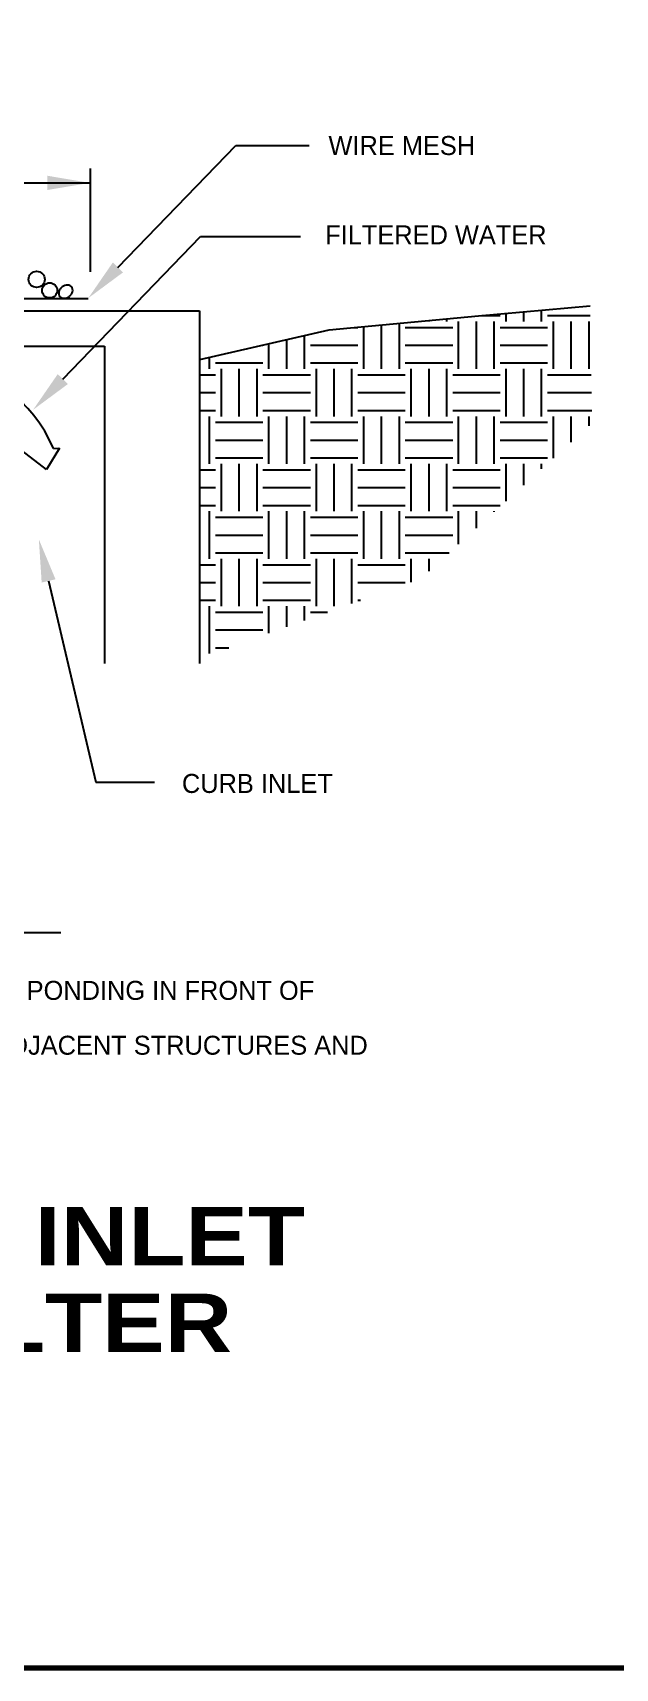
# Paper-space layout 'ESC' of a CAD drawing. Header units: feet, sheet in inches. Extents: x -1.2 to 33.8, y 0.1 to 22.9.
# Drawn here: x 29.27 to 31.07, y 0.08 to 5.11 of the extents above; entities that cross this region are included whole.
import ezdxf
from ezdxf.enums import TextEntityAlignment as Align

# ---------------------------------------------------------------- set-up
doc = ezdxf.new("R2010")
doc.units = ezdxf.units.FT
doc.header["$MEASUREMENT"] = 0
doc.layers.add('Border', color=118, linetype='Continuous', lineweight=70)
doc.layers.add('TBLK', color=7, linetype='Continuous')
doc.styles.add('LEROY', font='leroy.shx')
doc.styles.add('ROMAND', font='ariblk.ttf')

# ---------------------------------------------------------------- blocks, each defined once
blk = doc.blocks.new('ESC DET')
at = {"layer": 'TBLK'}
for p, q in [((31.1887, 4.8952), (31.5514, 5.2704)), ((31.5514, 5.2704), (31.7771, 5.2704)), ((31.103, 5.1992), (31.103, 4.8812)), ((30.4439, 5.1552), (31.103, 5.1552)), ((31.0191, 4.5519), (31.4427, 4.99)), ((31.4427, 4.99), (31.7508, 4.99)), ((31.0973, 4.799), (30.4703, 4.799)), ((30.4699, 4.7621), (31.4393, 4.7621)), ((31.4393, 4.7621), (31.4393, 3.6771)), ((31.8386, 4.7035), (32.2981, 4.7464)), ((32.1459, 4.729), (32.1459, 4.7322)), ((32.2006, 4.729), (32.2006, 4.7373)), ((32.2371, 4.5831), (32.2371, 4.729)), ((32.2918, 4.5831), (32.2918, 4.729)), ((32.2981, 4.7464), (32.6413, 4.777)), ((32.3082, 4.7473), (32.3648, 4.7473)), ((32.3465, 4.5831), (32.3465, 4.729)), ((32.383, 4.729), (32.383, 4.754)), ((32.4378, 4.729), (32.4378, 4.7588)), ((32.4925, 4.729), (32.4925, 4.7637)), ((32.5107, 4.7473), (32.6418, 4.7473)), ((32.529, 4.5831), (32.529, 4.729)), ((32.5837, 4.5831), (32.5837, 4.729)), ((32.6384, 4.5831), (32.6384, 4.729)), ((31.4405, 4.6117), (31.8386, 4.7035)), ((31.7627, 4.5831), (31.7627, 4.686)), ((31.9169, 4.7108), (31.9269, 4.7108)), ((31.9452, 4.5831), (31.9452, 4.7134)), ((31.9999, 4.5831), (31.9999, 4.7186)), ((32.0546, 4.5831), (32.0546, 4.7237)), ((32.0729, 4.7108), (32.2188, 4.7108)), ((32.3648, 4.7108), (32.5107, 4.7108)), ((30.442, 4.6526), (31.1474, 4.6526)), ((31.1474, 4.6526), (31.1474, 3.6771)), ((31.6329, 4.6561), (31.635, 4.6561)), ((31.6533, 4.5831), (31.6533, 4.6608)), ((31.708, 4.5831), (31.708, 4.6734)), ((31.781, 4.6561), (31.9269, 4.6561)), ((32.0729, 4.6561), (32.2188, 4.6561)), ((32.3648, 4.6561), (32.5107, 4.6561)), ((31.4708, 4.5831), (31.4708, 4.6187)), ((31.4891, 4.6013), (31.635, 4.6013)), ((31.5073, 4.4371), (31.5073, 4.5831)), ((31.562, 4.4371), (31.562, 4.5831)), ((31.6168, 4.4371), (31.6168, 4.5831)), ((31.781, 4.6013), (31.9269, 4.6013)), ((31.7992, 4.4371), (31.7992, 4.5831)), ((31.8539, 4.4371), (31.8539, 4.5831)), ((31.9087, 4.4371), (31.9087, 4.5831)), ((32.0729, 4.6013), (32.2188, 4.6013)), ((32.0911, 4.4371), (32.0911, 4.5831)), ((32.1459, 4.4371), (32.1459, 4.5831)), ((32.2006, 4.4371), (32.2006, 4.5831)), ((32.3648, 4.6013), (32.5107, 4.6013)), ((32.383, 4.4371), (32.383, 4.5831)), ((32.4378, 4.4371), (32.4378, 4.5831)), ((32.4925, 4.4371), (32.4925, 4.5831)), ((31.4405, 4.5649), (31.4891, 4.5649)), ((31.635, 4.5649), (31.781, 4.5649)), ((31.9269, 4.5649), (32.0729, 4.5649)), ((32.2188, 4.5649), (32.3648, 4.5649)), ((32.5107, 4.5649), (32.6449, 4.5649)), ((31.4405, 4.5101), (31.4891, 4.5101)), ((31.635, 4.5101), (31.781, 4.5101)), ((31.9269, 4.5101), (32.0729, 4.5101)), ((32.2188, 4.5101), (32.3648, 4.5101)), ((32.5107, 4.5101), (32.6458, 4.5101)), ((31.4405, 4.4554), (31.4891, 4.4554)), ((31.4708, 4.2912), (31.4708, 4.4371)), ((31.635, 4.4554), (31.781, 4.4554)), ((31.6533, 4.2912), (31.6533, 4.4371)), ((31.708, 4.2912), (31.708, 4.4371)), ((31.7627, 4.2912), (31.7627, 4.4371)), ((31.9269, 4.4554), (32.0729, 4.4554)), ((31.9452, 4.2912), (31.9452, 4.4371)), ((31.9999, 4.2912), (31.9999, 4.4371)), ((32.0546, 4.2912), (32.0546, 4.4371)), ((32.2188, 4.4554), (32.3648, 4.4554)), ((32.2371, 4.2912), (32.2371, 4.4371)), ((32.2918, 4.2912), (32.2918, 4.4371)), ((32.3465, 4.2912), (32.3465, 4.4371)), ((32.5107, 4.4554), (32.6467, 4.4554)), ((32.529, 4.3085), (32.529, 4.4371)), ((32.5837, 4.3581), (32.5837, 4.4371)), ((32.6384, 4.4077), (32.6384, 4.4371)), ((31.4891, 4.4189), (31.635, 4.4189)), ((31.781, 4.4189), (31.9269, 4.4189)), ((32.0729, 4.4189), (32.2188, 4.4189)), ((32.3648, 4.4189), (32.5107, 4.4189)), ((30.9687, 4.2736), (30.8929, 4.332)), ((31.0093, 4.3397), (30.9687, 4.2736)), ((30.9901, 4.3384), (31.0093, 4.3397)), ((31.4891, 4.3642), (31.635, 4.3642)), ((31.781, 4.3642), (31.9269, 4.3642)), ((32.0729, 4.3642), (32.2188, 4.3642)), ((32.3648, 4.3642), (32.5107, 4.3642)), ((31.4891, 4.3094), (31.635, 4.3094)), ((31.5073, 4.1452), (31.5073, 4.2912)), ((31.562, 4.1452), (31.562, 4.2912)), ((31.6168, 4.1452), (31.6168, 4.2912)), ((31.781, 4.3094), (31.9269, 4.3094)), ((31.7992, 4.1452), (31.7992, 4.2912)), ((31.8539, 4.1452), (31.8539, 4.2912)), ((31.9087, 4.1452), (31.9087, 4.2912)), ((32.0729, 4.3094), (32.2188, 4.3094)), ((32.0911, 4.1452), (32.0911, 4.2912)), ((32.1459, 4.1452), (32.1459, 4.2912)), ((32.2006, 4.1452), (32.2006, 4.2912)), ((32.3648, 4.3094), (32.5107, 4.3094)), ((32.383, 4.1762), (32.383, 4.2912)), ((32.4378, 4.2258), (32.4378, 4.2912)), ((32.4925, 4.2754), (32.4925, 4.2912)), ((31.4405, 4.2729), (31.4891, 4.2729)), ((31.635, 4.2729), (31.781, 4.2729)), ((31.9269, 4.2729), (32.0729, 4.2729)), ((32.2188, 4.2729), (32.3648, 4.2729)), ((31.4405, 4.2182), (31.4891, 4.2182)), ((31.635, 4.2182), (31.781, 4.2182)), ((31.9269, 4.2182), (32.0729, 4.2182)), ((32.2188, 4.2182), (32.3648, 4.2182)), ((31.4405, 4.1635), (31.4891, 4.1635)), ((31.4708, 3.9993), (31.4708, 4.1452)), ((31.4891, 4.127), (31.635, 4.127)), ((31.635, 4.1635), (31.781, 4.1635)), ((31.6533, 3.9993), (31.6533, 4.1452)), ((31.708, 3.9993), (31.708, 4.1452)), ((31.7627, 3.9993), (31.7627, 4.1452)), ((31.781, 4.127), (31.9269, 4.127)), ((31.9269, 4.1635), (32.0729, 4.1635)), ((31.9452, 3.9993), (31.9452, 4.1452)), ((31.9999, 3.9993), (31.9999, 4.1452)), ((32.0546, 3.9993), (32.0546, 4.1452)), ((32.0729, 4.127), (32.2188, 4.127)), ((32.2188, 4.1635), (32.3648, 4.1635)), ((32.2371, 4.044), (32.2371, 4.1452)), ((32.2918, 4.0936), (32.2918, 4.1452)), ((32.3465, 4.1432), (32.3465, 4.1452)), ((31.4891, 4.0723), (31.635, 4.0723)), ((31.781, 4.0723), (31.9269, 4.0723)), ((32.0729, 4.0723), (32.2188, 4.0723)), ((31.4405, 3.981), (31.4891, 3.981)), ((31.4891, 4.0175), (31.635, 4.0175)), ((31.5073, 3.8533), (31.5073, 3.9993)), ((31.562, 3.8533), (31.562, 3.9993)), ((31.6168, 3.8533), (31.6168, 3.9993)), ((31.635, 3.981), (31.781, 3.981)), ((31.781, 4.0175), (31.9269, 4.0175)), ((31.7992, 3.8533), (31.7992, 3.9993)), ((31.8539, 3.8533), (31.8539, 3.9993)), ((31.9087, 3.862), (31.9087, 3.9993)), ((31.9269, 3.981), (32.0729, 3.981)), ((32.0729, 4.0175), (32.2079, 4.0175)), ((32.0911, 3.9277), (32.0911, 3.9993)), ((32.1459, 3.9613), (32.1459, 3.9993)), ((30.9753, 3.9311), (31.1208, 3.3118)), ((31.4405, 3.9263), (31.4891, 3.9263)), ((31.635, 3.9263), (31.781, 3.9263)), ((31.9269, 3.9263), (32.0729, 3.9263)), ((31.4405, 3.8716), (31.4891, 3.8716)), ((31.4708, 3.7074), (31.4708, 3.8533)), ((31.4891, 3.8351), (31.635, 3.8351)), ((31.635, 3.8716), (31.781, 3.8716)), ((31.6533, 3.7701), (31.6533, 3.8533)), ((31.708, 3.7898), (31.708, 3.8533)), ((31.7627, 3.8095), (31.7627, 3.8533)), ((31.781, 3.8351), (31.8338, 3.8351)), ((31.9269, 3.8716), (31.9352, 3.8716)), ((31.4891, 3.7803), (31.635, 3.7803)), ((31.4891, 3.7256), (31.5297, 3.7256)), ((31.1208, 3.3118), (31.3009, 3.3118)), ((29.4306, 2.8496), (31.0127, 2.8496))]:
    blk.add_line(p, q, dxfattribs=at)
for centre, radius in [((30.9385, 4.8584), 0.0249), ((30.9786, 4.8246), 0.0233)]:
    blk.add_circle(centre, radius, dxfattribs=at)
for centre, radius, start, end in [((31.0351, 4.8114), 0.0299, 127.7767, 145.6819), ((31.0351, 4.8114), 0.0299, 109.8715, 127.7767), ((31.033, 4.8171), 0.0239, 89.8221, 109.8715), ((31.0331, 4.8217), 0.0193, 65.7466, 89.8221), ((31.0351, 4.8262), 0.0144, 37.7767, 65.7466), ((31.0351, 4.8262), 0.0144, 9.8068, 37.7767), ((31.0257, 4.816), 0.0193, 165.7313, 189.8068), ((31.0208, 4.8151), 0.0144, 189.8068, 217.7767), ((31.0301, 4.8148), 0.0239, 145.6819, 165.7313), ((31.0208, 4.8151), 0.0144, 217.7767, 245.7466), ((31.0228, 4.8196), 0.0193, 245.7466, 269.8221), ((31.0228, 4.8242), 0.0239, 269.8221, 289.8715), ((31.0208, 4.8299), 0.0299, 289.8715, 307.7767), ((31.0208, 4.8299), 0.0299, 307.7767, 325.6819), ((31.0258, 4.8265), 0.0239, 325.6819, 345.7313), ((31.0302, 4.8254), 0.0193, 345.7313, 9.8068), ((30.5991, 4.1744), 0.424, 22.764, 86.0447)]:
    blk.add_arc(centre, radius, start, end, dxfattribs=at)
for points in [[(30.9717, 5.1771), (30.9717, 5.1333), (31.103, 5.1552)], [(31.2044, 4.88), (31.1729, 4.9104), (31.0974, 4.8008)], [(31.0349, 4.5367), (31.0034, 4.5671), (30.9278, 4.4575)], [(30.954, 3.9261), (30.9966, 3.9361), (30.9453, 4.0589)]]:
    blk.add_solid(points, dxfattribs=at)
at = {"layer": 'TBLK', "style": 'LEROY'}
for s, height, p in [('WIRE MESH', 0.05838, (31.8366, 5.2409)), ('FILTERED WATER', 0.058382, (31.8266, 4.9661)), ('CURB INLET', 0.05838, (31.3856, 3.2791)), ('  THIS METHOD OF INLET PROTECTION IS APPLICABLE AT CURB INLETS WHERE PONDING IN FRONT OF', 0.058382, (27.8323, 2.6427)), ('THE STRUCTURE IS NOT LIKELY TO CAUSE INCONVENIENCE OR DAMAGE TO ADJACENT STRUCTURES AND', 0.058382, (27.8323, 2.474))]:
    blk.add_text(s, height=height, dxfattribs=at).set_placement(p)
at = {"layer": 'TBLK', "style": 'ROMAND'}
for s, p in [('GRAVEL CURB INLET', (30.2531, 1.8261)), ('SEDIMENT FILTER', (30.2531, 1.5593))]:
    blk.add_text(s, height=0.18, dxfattribs=at).set_placement(p, align=Align.CENTER)
blk = doc.blocks.new('A$Ca8f96253')
at = {"layer": 'Border'}
blk.add_lwpolyline([(32.8026, 11.2123), (32.8026, -11.2123, -0.414214), (32.6047, -11.4103), (1.4979, -11.4103, -0.414214), (1.3, -11.2123), (1.3, 11.2123, -0.414214), (1.4979, 11.4103), (32.6047, 11.4103, -0.414214)], format="xyb", close=True, dxfattribs=at)

psp = doc.layouts.new('ESC')

# ---------------------------------------------------------------- block references
psp.add_blockref('ESC DET', (-1.6527, -0.5087))
at = {"layer": 'TBLK'}
psp.add_blockref('A$Ca8f96253', (-1.1245, 11.4887), dxfattribs=at)

doc.saveas('drawing.dxf')
